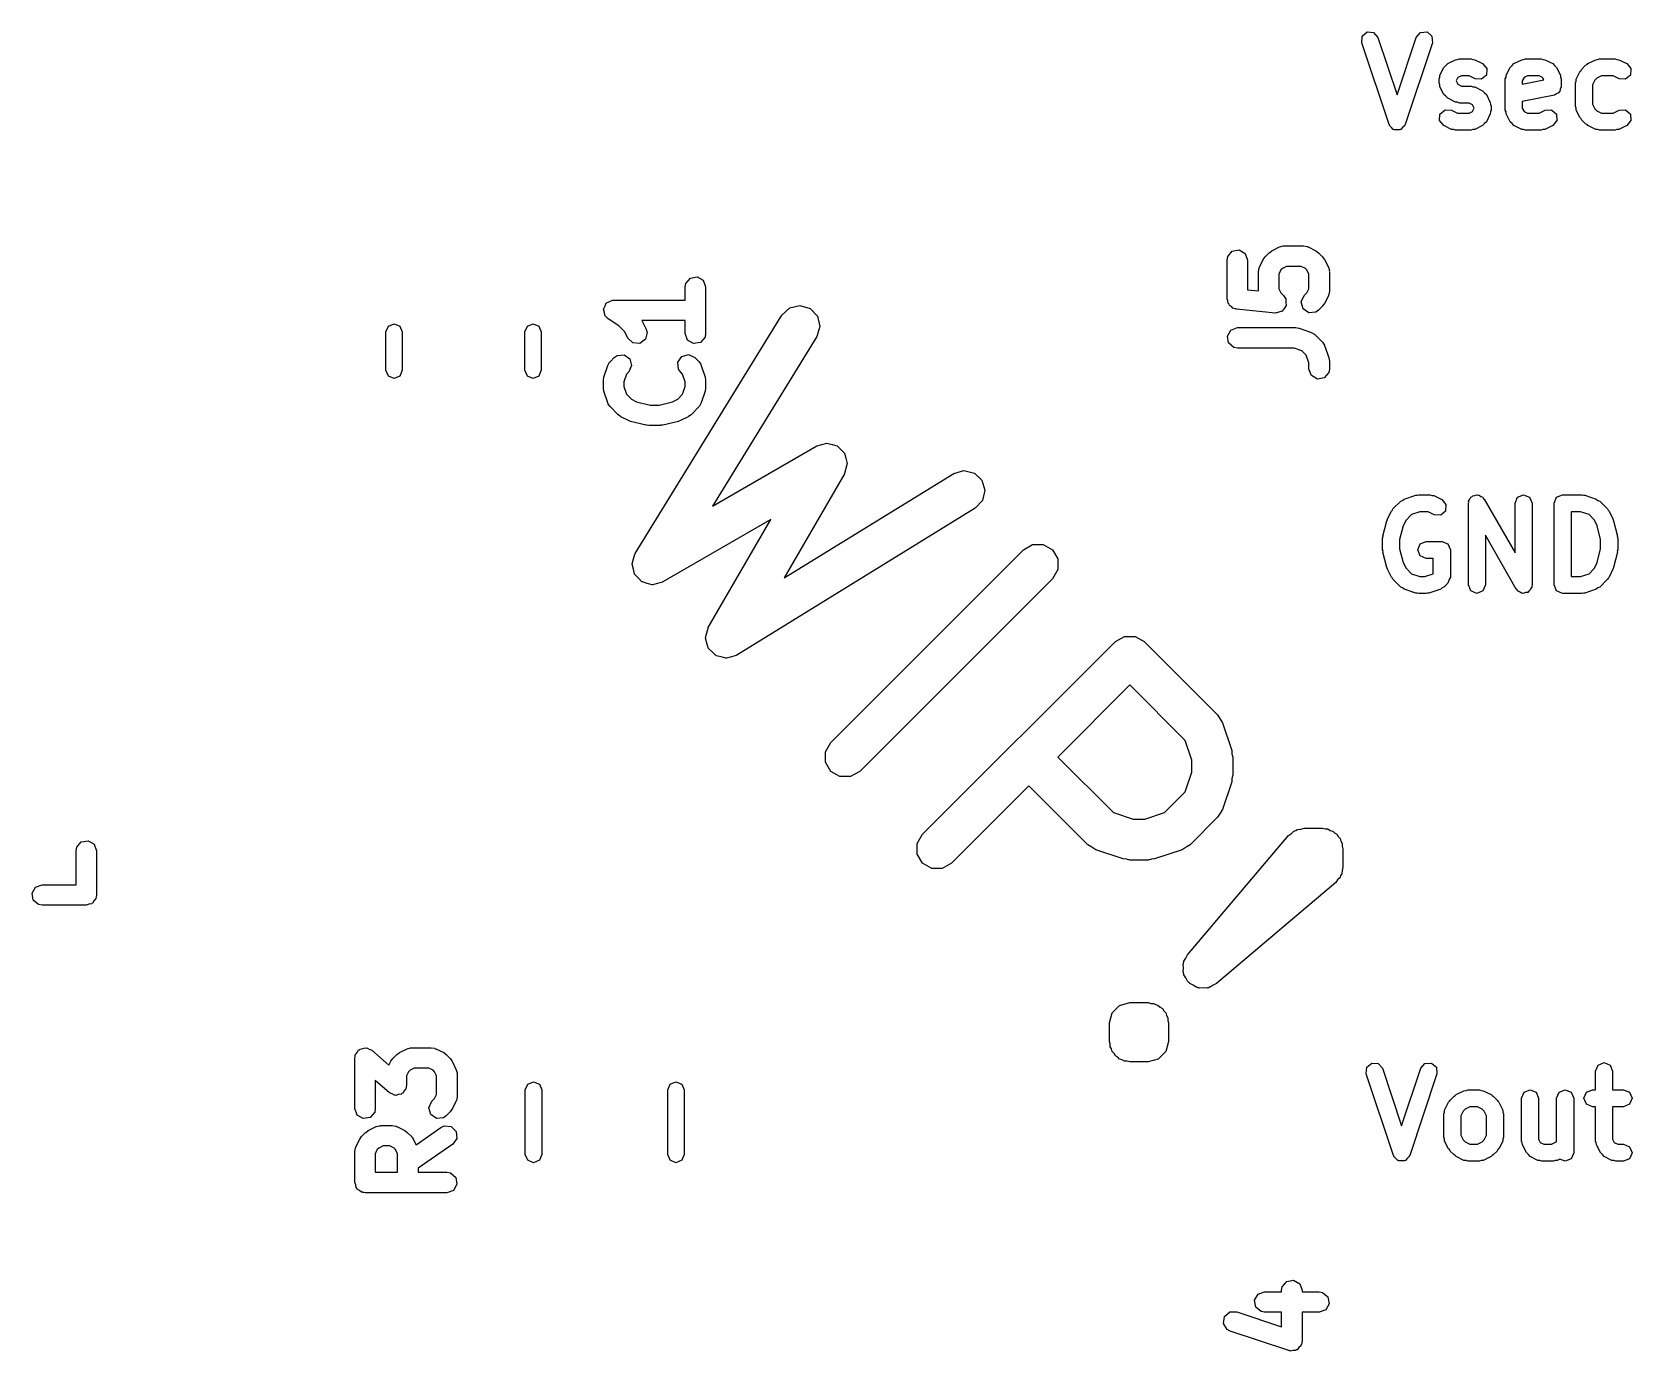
# Model space of a CAD drawing. Extents: x 83.3 to 116.6, y -116.7 to -83.3.
# Drawn here: x 103.23 to 114.97, y -106.97 to -97.29 of the extents above; entities that cross this region are included whole.
import ezdxf

# ---------------------------------------------------------------- set-up
doc = ezdxf.new("R2010")
doc.units = 0
doc.layers.add('BLACK', color=7, linetype='CONTINUOUS')

msp = doc.modelspace()

# ---------------------------------------------------------------- linework, layer by layer
at = {"layer": 'BLACK', "linetype": 'CONTINUOUS'}
for p, q in [((112.984, -97.3687), (112.987, -97.321)), ((112.987, -97.321), (113.023, -97.2897)), ((113.023, -97.2897), (113.071, -97.2931)), ((113.071, -97.2931), (113.102, -97.3292)), ((113.102, -97.3292), (113.243, -97.7513)), ((113.243, -97.7513), (113.384, -97.3292)), ((113.384, -97.3292), (113.415, -97.2931)), ((113.415, -97.2931), (113.463, -97.2897)), ((113.463, -97.2897), (113.499, -97.321)), ((113.499, -97.321), (113.502, -97.3687)), ((113.184, -97.9687), (112.984, -97.3687)), ((113.502, -97.3687), (113.302, -97.9687)), ((113.558, -97.6067), (113.587, -97.5496)), ((113.587, -97.5496), (113.602, -97.5366)), ((113.602, -97.5366), (113.615, -97.5216)), ((113.615, -97.5216), (113.672, -97.4931)), ((113.672, -97.4931), (113.687, -97.492)), ((113.687, -97.492), (113.7, -97.4865)), ((113.7, -97.4865), (113.786, -97.4865)), ((113.786, -97.4865), (113.799, -97.492)), ((113.799, -97.492), (113.814, -97.4931)), ((113.814, -97.4931), (113.871, -97.5216)), ((113.871, -97.5216), (113.902, -97.5578)), ((113.902, -97.5578), (113.899, -97.6055)), ((114.044, -97.6067), (114.073, -97.5496)), ((114.073, -97.5496), (114.088, -97.5366)), ((114.088, -97.5366), (114.101, -97.5216)), ((114.101, -97.5216), (114.158, -97.4931)), ((114.158, -97.4931), (114.172, -97.492)), ((114.172, -97.492), (114.186, -97.4865)), ((114.186, -97.4865), (114.3, -97.4865)), ((114.3, -97.4865), (114.313, -97.492)), ((114.313, -97.492), (114.328, -97.4931)), ((114.328, -97.4931), (114.385, -97.5216)), ((114.385, -97.5216), (114.398, -97.5366)), ((114.398, -97.5366), (114.413, -97.5496)), ((114.413, -97.5496), (114.442, -97.6067)), ((114.595, -97.5714), (114.599, -97.5619)), ((114.599, -97.5619), (114.627, -97.5334)), ((114.627, -97.5334), (114.637, -97.5294)), ((114.637, -97.5294), (114.643, -97.5216)), ((114.643, -97.5216), (114.701, -97.4931)), ((114.701, -97.4931), (114.715, -97.492)), ((114.715, -97.492), (114.729, -97.4865)), ((114.729, -97.4865), (114.843, -97.4865)), ((114.843, -97.4865), (114.856, -97.492)), ((114.856, -97.492), (114.871, -97.4931)), ((114.871, -97.4931), (114.928, -97.5216)), ((114.928, -97.5216), (114.959, -97.5578)), ((114.959, -97.5578), (114.956, -97.6055)), ((113.552, -97.6347), (113.557, -97.6213)), ((113.552, -97.6633), (113.552, -97.6347)), ((113.557, -97.6767), (113.552, -97.6633)), ((113.557, -97.6213), (113.558, -97.6067)), ((113.558, -97.6912), (113.557, -97.6767)), ((113.689, -97.6241), (113.677, -97.649)), ((113.677, -97.649), (113.689, -97.6738)), ((113.715, -97.6115), (113.689, -97.6241)), ((113.689, -97.6738), (113.715, -97.6865)), ((113.771, -97.6115), (113.715, -97.6115)), ((113.815, -97.6335), (113.771, -97.6115)), ((113.863, -97.6368), (113.815, -97.6335)), ((113.899, -97.6055), (113.863, -97.6368)), ((114.037, -97.6347), (114.043, -97.6213)), ((114.037, -97.8633), (114.037, -97.6347)), ((114.043, -97.6213), (114.044, -97.6067)), ((114.175, -97.6241), (114.162, -97.6494)), ((114.162, -97.6727), (114.319, -97.6414)), ((114.162, -97.6494), (114.162, -97.6727)), ((114.2, -97.6115), (114.175, -97.6241)), ((114.285, -97.6115), (114.2, -97.6115)), ((114.311, -97.6241), (114.285, -97.6115)), ((114.319, -97.6414), (114.311, -97.6241)), ((114.442, -97.6067), (114.443, -97.6213)), ((114.443, -97.6213), (114.448, -97.6347)), ((114.448, -97.6347), (114.448, -97.6918)), ((114.552, -97.6633), (114.557, -97.6498)), ((114.552, -97.8347), (114.552, -97.6633)), ((114.557, -97.6498), (114.558, -97.6353)), ((114.558, -97.6353), (114.587, -97.5782)), ((114.587, -97.5782), (114.595, -97.5714)), ((114.694, -97.6431), (114.677, -97.678)), ((114.677, -97.678), (114.677, -97.8199)), ((114.708, -97.6289), (114.694, -97.6431)), ((114.743, -97.6115), (114.708, -97.6289)), ((114.828, -97.6115), (114.743, -97.6115)), ((114.872, -97.6335), (114.828, -97.6115)), ((114.92, -97.6368), (114.872, -97.6335)), ((114.956, -97.6055), (114.92, -97.6368)), ((113.587, -97.7484), (113.558, -97.6912)), ((113.602, -97.7613), (113.587, -97.7484)), ((113.615, -97.7763), (113.602, -97.7613)), ((113.672, -97.8049), (113.615, -97.7763)), ((113.715, -97.6865), (113.786, -97.6865)), ((113.786, -97.6865), (113.799, -97.692)), ((113.799, -97.692), (113.814, -97.6931)), ((113.814, -97.6931), (113.871, -97.7216)), ((113.871, -97.7216), (113.884, -97.7366)), ((113.884, -97.7366), (113.899, -97.7496)), ((113.899, -97.7496), (113.927, -97.8067)), ((114.398, -97.7531), (114.162, -97.8002)), ((114.162, -97.8002), (114.162, -97.8485)), ((114.413, -97.743), (114.398, -97.7531)), ((114.43, -97.736), (114.413, -97.743)), ((114.432, -97.7301), (114.43, -97.736)), ((114.438, -97.7265), (114.432, -97.7301)), ((114.441, -97.7087), (114.438, -97.7265)), ((114.448, -97.6918), (114.441, -97.7087)), ((113.555, -97.9402), (113.558, -97.8925)), ((113.558, -97.8925), (113.595, -97.8611)), ((113.595, -97.8611), (113.642, -97.8645)), ((113.642, -97.8645), (113.686, -97.8865)), ((113.687, -97.8059), (113.672, -97.8049)), ((113.686, -97.8865), (113.771, -97.8865)), ((113.7, -97.8115), (113.687, -97.8059)), ((113.771, -97.8115), (113.7, -97.8115)), ((113.796, -97.8241), (113.771, -97.8115)), ((113.771, -97.8865), (113.796, -97.8738)), ((113.809, -97.849), (113.796, -97.8241)), ((113.796, -97.8738), (113.809, -97.849)), ((113.927, -97.8912), (113.899, -97.9484)), ((113.927, -97.8067), (113.928, -97.8213)), ((113.928, -97.8767), (113.927, -97.8912)), ((113.928, -97.8213), (113.934, -97.8347)), ((113.934, -97.8633), (113.928, -97.8767)), ((113.934, -97.8347), (113.934, -97.8633)), ((114.043, -97.8767), (114.037, -97.8633)), ((114.044, -97.8912), (114.043, -97.8767)), ((114.073, -97.9484), (114.044, -97.8912)), ((114.162, -97.8485), (114.175, -97.8738)), ((114.175, -97.8738), (114.2, -97.8865)), ((114.2, -97.8865), (114.285, -97.8865)), ((114.285, -97.8865), (114.329, -97.8645)), ((114.329, -97.8645), (114.377, -97.8611)), ((114.377, -97.8611), (114.413, -97.8925)), ((114.413, -97.8925), (114.416, -97.9402)), ((114.557, -97.8481), (114.552, -97.8347)), ((114.558, -97.8626), (114.557, -97.8481)), ((114.587, -97.9198), (114.558, -97.8626)), ((114.595, -97.9265), (114.587, -97.9198)), ((114.677, -97.8199), (114.694, -97.8548)), ((114.694, -97.8548), (114.708, -97.869)), ((114.708, -97.869), (114.743, -97.8865)), ((114.743, -97.8865), (114.828, -97.8865)), ((114.828, -97.8865), (114.872, -97.8645)), ((114.872, -97.8645), (114.92, -97.8611)), ((114.92, -97.8611), (114.956, -97.8925)), ((114.956, -97.8925), (114.959, -97.9402)), ((113.187, -97.9723), (113.184, -97.9687)), ((113.187, -97.9769), (113.187, -97.9723)), ((113.202, -97.9899), (113.187, -97.9769)), ((113.215, -98.0049), (113.202, -97.9899)), ((113.22, -98.0052), (113.215, -98.0049)), ((113.223, -98.0083), (113.22, -98.0052)), ((113.243, -98.0069), (113.223, -98.0083)), ((113.263, -98.0083), (113.243, -98.0069)), ((113.266, -98.0052), (113.263, -98.0083)), ((113.271, -98.0049), (113.266, -98.0052)), ((113.284, -97.9899), (113.271, -98.0049)), ((113.299, -97.9769), (113.284, -97.9899)), ((113.302, -97.9687), (113.299, -97.9723)), ((113.299, -97.9723), (113.299, -97.9769)), ((113.586, -97.9763), (113.555, -97.9402)), ((113.643, -98.0049), (113.586, -97.9763)), ((113.658, -98.0059), (113.643, -98.0049)), ((113.671, -98.0115), (113.658, -98.0059)), ((113.786, -98.0115), (113.671, -98.0115)), ((113.799, -98.0059), (113.786, -98.0115)), ((113.814, -98.0049), (113.799, -98.0059)), ((113.871, -97.9763), (113.814, -98.0049)), ((113.884, -97.9613), (113.871, -97.9763)), ((113.899, -97.9484), (113.884, -97.9613)), ((114.088, -97.9613), (114.073, -97.9484)), ((114.101, -97.9763), (114.088, -97.9613)), ((114.158, -98.0049), (114.101, -97.9763)), ((114.172, -98.0059), (114.158, -98.0049)), ((114.186, -98.0115), (114.172, -98.0059)), ((114.3, -98.0115), (114.186, -98.0115)), ((114.313, -98.0059), (114.3, -98.0115)), ((114.328, -98.0049), (114.313, -98.0059)), ((114.385, -97.9763), (114.328, -98.0049)), ((114.416, -97.9402), (114.385, -97.9763)), ((114.599, -97.936), (114.595, -97.9265)), ((114.627, -97.9646), (114.599, -97.936)), ((114.637, -97.9685), (114.627, -97.9646)), ((114.643, -97.9763), (114.637, -97.9685)), ((114.701, -98.0049), (114.643, -97.9763)), ((114.715, -98.0059), (114.701, -98.0049)), ((114.729, -98.0115), (114.715, -98.0059)), ((114.843, -98.0115), (114.729, -98.0115)), ((114.856, -98.0059), (114.843, -98.0115)), ((114.871, -98.0049), (114.856, -98.0059)), ((114.928, -97.9763), (114.871, -98.0049)), ((114.959, -97.9402), (114.928, -97.9763)), ((111.996, -98.9636), (112.001, -98.9379)), ((111.996, -99.2493), (111.996, -98.9636)), ((112.001, -98.9379), (112.034, -98.8986)), ((112.034, -98.8986), (112.084, -98.8897)), ((112.084, -98.8897), (112.129, -98.9154)), ((112.129, -98.9154), (112.146, -98.9636)), ((112.146, -98.9636), (112.146, -99.1814)), ((112.233, -99.0157), (112.261, -98.9586)), ((112.261, -98.9586), (112.275, -98.9406)), ((112.275, -98.9406), (112.276, -98.9391)), ((112.276, -98.9391), (112.304, -98.9105)), ((112.304, -98.9105), (112.322, -98.8977)), ((112.322, -98.8977), (112.324, -98.8965)), ((112.324, -98.8965), (112.381, -98.8679)), ((112.381, -98.8679), (112.406, -98.8605)), ((112.406, -98.8605), (112.41, -98.8615)), ((112.41, -98.8615), (112.414, -98.86)), ((112.414, -98.86), (112.557, -98.86)), ((112.557, -98.86), (112.583, -98.8645)), ((112.583, -98.8645), (112.586, -98.8674)), ((112.586, -98.8674), (112.591, -98.8679)), ((112.591, -98.8679), (112.648, -98.8965)), ((112.648, -98.8965), (112.666, -98.9098)), ((112.666, -98.9098), (112.667, -98.9105)), ((112.667, -98.9105), (112.696, -98.9391)), ((112.696, -98.9391), (112.709, -98.9575)), ((112.709, -98.9575), (112.71, -98.9586)), ((112.71, -98.9586), (112.739, -99.0157)), ((108.057, -99.0958), (108.107, -99.0869)), ((108.107, -99.0869), (108.152, -99.1125)), ((112.225, -99.0493), (112.23, -99.0236)), ((112.225, -99.1893), (112.225, -99.0493)), ((112.23, -99.0236), (112.232, -99.0202)), ((112.232, -99.0202), (112.233, -99.0157)), ((112.39, -99.0366), (112.375, -99.067)), ((112.375, -99.067), (112.375, -99.1744)), ((112.402, -99.0252), (112.39, -99.0366)), ((112.432, -99.01), (112.402, -99.0252)), ((112.539, -99.01), (112.432, -99.01)), ((112.57, -99.0252), (112.539, -99.01)), ((112.581, -99.0366), (112.57, -99.0252)), ((112.596, -99.067), (112.581, -99.0366)), ((112.596, -99.1744), (112.596, -99.067)), ((112.739, -99.0157), (112.746, -99.0407)), ((112.746, -99.0407), (112.745, -99.0451)), ((112.745, -99.0451), (112.746, -99.0493)), ((112.746, -99.0493), (112.746, -99.1921)), ((108.019, -99.1608), (108.024, -99.1351)), ((108.019, -99.2572), (108.019, -99.1608)), ((108.024, -99.1351), (108.057, -99.0958)), ((108.152, -99.1125), (108.169, -99.1608)), ((108.169, -99.1608), (108.169, -99.5036)), ((112.146, -99.1814), (112.225, -99.1893)), ((112.375, -99.1744), (112.39, -99.2049)), ((112.39, -99.2049), (112.41, -99.2248)), ((112.561, -99.2248), (112.581, -99.2049)), ((112.581, -99.2049), (112.596, -99.1744)), ((112.746, -99.1921), (112.742, -99.2178)), ((107.42, -99.3274), (107.421, -99.3234)), ((107.426, -99.3482), (107.42, -99.3274)), ((107.421, -99.3192), (107.431, -99.3003)), ((107.421, -99.3234), (107.421, -99.3192)), ((107.431, -99.3003), (107.44, -99.2804)), ((107.44, -99.2804), (107.444, -99.2785)), ((107.444, -99.2785), (107.446, -99.2747)), ((107.446, -99.2747), (107.467, -99.2673)), ((107.467, -99.2673), (107.486, -99.2576)), ((107.486, -99.2576), (107.49, -99.2587)), ((107.49, -99.2587), (107.494, -99.2572)), ((107.494, -99.2572), (108.019, -99.2572)), ((108.729, -99.3678), (108.786, -99.3144)), ((108.786, -99.3144), (108.861, -99.2964)), ((108.861, -99.2964), (108.936, -99.3186)), ((108.936, -99.3186), (108.989, -99.3751)), ((112.002, -99.2643), (111.996, -99.2493)), ((112.003, -99.2801), (112.002, -99.2643)), ((112.01, -99.2876), (112.003, -99.2801)), ((112.014, -99.2975), (112.01, -99.2876)), ((112.028, -99.3055), (112.014, -99.2975)), ((112.039, -99.3169), (112.028, -99.3055)), ((112.056, -99.3216), (112.039, -99.3169)), ((112.058, -99.3231), (112.056, -99.3216)), ((112.06, -99.3228), (112.058, -99.3231)), ((112.064, -99.3239), (112.06, -99.3228)), ((112.35, -99.3525), (112.064, -99.3239)), ((112.415, -99.3186), (112.4, -99.3393)), ((112.41, -99.2248), (112.425, -99.2462)), ((112.429, -99.2982), (112.415, -99.3186)), ((112.425, -99.2462), (112.425, -99.2467)), ((112.425, -99.2467), (112.426, -99.247)), ((112.426, -99.247), (112.427, -99.2721)), ((112.427, -99.2721), (112.43, -99.2973)), ((112.43, -99.2973), (112.429, -99.2977)), ((112.429, -99.2977), (112.429, -99.2982)), ((112.54, -99.2713), (112.561, -99.2248)), ((112.553, -99.3209), (112.54, -99.2713)), ((112.595, -99.3503), (112.553, -99.3209)), ((112.696, -99.3023), (112.667, -99.3309)), ((112.697, -99.3008), (112.696, -99.3023)), ((112.71, -99.2828), (112.697, -99.3008)), ((112.739, -99.2257), (112.71, -99.2828)), ((112.742, -99.2178), (112.739, -99.2212)), ((112.739, -99.2212), (112.739, -99.2257)), ((105.841, -99.4492), (105.883, -99.4316)), ((105.883, -99.4316), (105.925, -99.4492)), ((106.861, -99.4492), (106.903, -99.4316)), ((106.903, -99.4316), (106.945, -99.4492)), ((107.43, -99.3697), (107.426, -99.3482)), ((107.433, -99.3725), (107.43, -99.3697)), ((107.434, -99.3766), (107.433, -99.3725)), ((107.453, -99.3946), (107.434, -99.3766)), ((107.532, -99.4476), (107.453, -99.3946)), ((107.652, -101.119), (108.729, -99.3678)), ((108.019, -99.4072), (107.7, -99.4072)), ((107.7, -99.4072), (107.703, -99.4118)), ((107.703, -99.4118), (107.704, -99.4129)), ((107.704, -99.4129), (107.733, -99.4701)), ((108.019, -99.5036), (108.019, -99.4072)), ((108.989, -99.3751), (109.007, -99.4506)), ((112.351, -99.3526), (112.35, -99.3524)), ((112.35, -99.3524), (112.35, -99.3525)), ((112.375, -99.346), (112.351, -99.3526)), ((112.399, -99.3398), (112.375, -99.346)), ((112.4, -99.3394), (112.399, -99.3398)), ((112.4, -99.3393), (112.4, -99.3394)), ((112.646, -99.3458), (112.595, -99.3503)), ((112.667, -99.3309), (112.646, -99.3458)), ((105.823, -99.4916), (105.841, -99.4492)), ((105.823, -99.7728), (105.823, -99.4916)), ((105.925, -99.4492), (105.943, -99.4916)), ((105.943, -99.4916), (105.943, -99.7728)), ((106.843, -99.4916), (106.861, -99.4492)), ((106.843, -99.7728), (106.843, -99.4916)), ((106.945, -99.4492), (106.963, -99.4916)), ((106.963, -99.4916), (106.963, -99.7728)), ((107.576, -99.4909), (107.532, -99.4476)), ((107.599, -99.5371), (107.576, -99.4909)), ((107.636, -99.5724), (107.599, -99.5371)), ((107.728, -99.5449), (107.687, -99.5755)), ((107.74, -99.495), (107.728, -99.5449)), ((107.733, -99.4701), (107.74, -99.495)), ((108.037, -99.5518), (108.019, -99.5036)), ((108.081, -99.5775), (108.037, -99.5518)), ((108.165, -99.5293), (108.132, -99.5686)), ((108.169, -99.5036), (108.165, -99.5293)), ((108.985, -99.525), (108.219, -100.77)), ((109.007, -99.4506), (108.985, -99.525)), ((111.998, -99.522), (112.023, -99.4775)), ((112.006, -99.5725), (111.998, -99.522)), ((112.023, -99.4775), (112.071, -99.46)), ((112.071, -99.46), (112.5, -99.46)), ((112.5, -99.46), (112.522, -99.4639)), ((112.522, -99.4639), (112.524, -99.4638)), ((112.524, -99.4638), (112.609, -99.4924)), ((112.609, -99.4924), (112.632, -99.5048)), ((112.632, -99.5048), (112.635, -99.5086)), ((112.635, -99.5086), (112.639, -99.5105)), ((112.639, -99.5105), (112.696, -99.5677)), ((107.47, -99.7077), (107.499, -99.6791)), ((107.499, -99.6791), (107.52, -99.6642)), ((107.52, -99.6642), (107.571, -99.6597)), ((107.571, -99.6597), (107.613, -99.6892)), ((107.687, -99.5755), (107.636, -99.5724)), ((107.965, -99.7128), (107.994, -99.6707)), ((107.994, -99.6707), (108.044, -99.6575)), ((108.044, -99.6575), (108.09, -99.6791)), ((108.132, -99.5686), (108.081, -99.5775)), ((108.09, -99.6791), (108.119, -99.7077)), ((112.046, -99.6055), (112.006, -99.5725)), ((112.071, -99.61), (112.046, -99.6055)), ((112.488, -99.61), (112.071, -99.61)), ((112.545, -99.6291), (112.488, -99.61)), ((112.577, -99.6612), (112.545, -99.6291)), ((112.596, -99.7186), (112.577, -99.6612)), ((112.696, -99.5677), (112.711, -99.589)), ((112.711, -99.589), (112.711, -99.5935)), ((112.711, -99.5935), (112.714, -99.597)), ((112.714, -99.597), (112.743, -99.6827)), ((105.841, -99.8152), (105.823, -99.7728)), ((105.943, -99.7728), (105.925, -99.8152)), ((106.861, -99.8152), (106.843, -99.7728)), ((106.963, -99.7728), (106.945, -99.8152)), ((107.423, -99.8227), (107.452, -99.737)), ((107.452, -99.737), (107.464, -99.7141)), ((107.464, -99.7141), (107.468, -99.7118)), ((107.468, -99.7118), (107.47, -99.7077)), ((107.605, -99.7852), (107.589, -99.8013)), ((107.626, -99.7387), (107.605, -99.7852)), ((107.613, -99.6892), (107.626, -99.7387)), ((107.969, -99.7639), (107.965, -99.7128)), ((107.984, -99.7852), (107.969, -99.7639)), ((108, -99.8013), (107.984, -99.7852)), ((108.119, -99.7077), (108.134, -99.7291)), ((108.134, -99.7291), (108.134, -99.7335)), ((108.134, -99.7335), (108.137, -99.737)), ((108.137, -99.737), (108.166, -99.8227)), ((112.596, -99.7636), (112.596, -99.7186)), ((112.614, -99.8118), (112.596, -99.7636)), ((112.742, -99.7892), (112.709, -99.8285)), ((112.746, -99.7636), (112.742, -99.7892)), ((112.743, -99.6827), (112.746, -99.7049)), ((112.746, -99.7049), (112.746, -99.7064)), ((112.746, -99.7064), (112.746, -99.7636)), ((105.883, -99.8328), (105.841, -99.8152)), ((105.925, -99.8152), (105.883, -99.8328)), ((106.903, -99.8328), (106.861, -99.8152)), ((106.945, -99.8152), (106.903, -99.8328)), ((107.419, -99.8465), (107.423, -99.8244)), ((107.419, -99.9036), (107.419, -99.8465)), ((107.42, -99.9051), (107.419, -99.9036)), ((107.423, -99.9273), (107.42, -99.9051)), ((107.423, -99.8244), (107.423, -99.8227)), ((107.589, -99.8013), (107.569, -99.8586)), ((107.569, -99.8586), (107.569, -99.8914)), ((107.569, -99.8914), (107.589, -99.9488)), ((108.019, -99.8586), (108, -99.8013)), ((108, -99.9488), (108.019, -99.8914)), ((108.019, -99.8914), (108.019, -99.8586)), ((108.166, -99.8227), (108.169, -99.8449)), ((108.169, -99.9036), (108.166, -99.9257)), ((108.169, -99.8449), (108.169, -99.8465)), ((108.169, -99.8465), (108.169, -99.9036)), ((112.658, -99.8374), (112.614, -99.8118)), ((112.709, -99.8285), (112.658, -99.8374)), ((107.452, -100.013), (107.423, -99.9273)), ((107.455, -100.017), (107.452, -100.013)), ((107.455, -100.021), (107.455, -100.017)), ((107.47, -100.042), (107.455, -100.021)), ((107.589, -99.9488), (107.625, -99.9848)), ((107.625, -99.9848), (107.663, -100.004)), ((107.663, -100.004), (107.761, -100.029)), ((107.761, -100.029), (107.828, -100.029)), ((107.828, -100.029), (107.925, -100.004)), ((107.925, -100.004), (107.964, -99.9848)), ((107.964, -99.9848), (108, -99.9488)), ((108.137, -100.013), (108.125, -100.036)), ((108.166, -99.9273), (108.137, -100.013)), ((108.166, -99.9257), (108.166, -99.9273)), ((107.527, -100.099), (107.47, -100.042)), ((107.529, -100.1), (107.527, -100.099)), ((107.547, -100.114), (107.529, -100.1)), ((107.604, -100.142), (107.547, -100.114)), ((107.607, -100.143), (107.604, -100.142)), ((107.619, -100.148), (107.607, -100.143)), ((107.733, -100.176), (107.619, -100.148)), ((107.97, -100.148), (107.856, -100.176)), ((107.973, -100.146), (107.97, -100.148)), ((107.985, -100.142), (107.973, -100.146)), ((108.042, -100.114), (107.985, -100.142)), ((108.043, -100.112), (108.042, -100.114)), ((108.062, -100.099), (108.043, -100.112)), ((108.119, -100.042), (108.062, -100.099)), ((108.121, -100.038), (108.119, -100.042)), ((108.125, -100.036), (108.121, -100.038)), ((107.737, -100.176), (107.733, -100.176)), ((107.752, -100.179), (107.737, -100.176)), ((107.837, -100.179), (107.752, -100.179)), ((107.841, -100.177), (107.837, -100.179)), ((107.856, -100.176), (107.841, -100.177)), ((108.219, -100.77), (108.984, -100.327)), ((108.984, -100.327), (109.022, -100.317)), ((108.984, -100.327), (108.984, -100.327)), ((108.984, -100.327), (108.984, -100.327)), ((109.022, -100.317), (109.059, -100.307)), ((109.059, -100.307), (109.059, -100.307)), ((109.059, -100.307), (109.059, -100.307)), ((109.059, -100.307), (109.097, -100.317)), ((109.097, -100.317), (109.134, -100.327)), ((109.134, -100.327), (109.134, -100.327)), ((109.134, -100.327), (109.134, -100.327)), ((109.134, -100.327), (109.162, -100.354)), ((109.162, -100.354), (109.189, -100.381)), ((109.189, -100.381), (109.189, -100.382)), ((109.189, -100.382), (109.189, -100.382)), ((109.189, -100.382), (109.199, -100.419)), ((109.199, -100.494), (109.189, -100.531)), ((109.199, -100.419), (109.209, -100.456)), ((109.209, -100.457), (109.199, -100.494)), ((109.209, -100.456), (109.209, -100.457)), ((109.209, -100.457), (109.209, -100.457)), ((108.746, -101.297), (109.991, -100.531)), ((109.189, -100.532), (108.746, -101.297)), ((109.189, -100.531), (109.189, -100.532)), ((109.189, -100.532), (109.189, -100.532)), ((109.991, -100.531), (110.065, -100.509)), ((110.065, -100.509), (110.141, -100.527)), ((110.141, -100.527), (110.197, -100.58)), ((110.197, -100.58), (110.219, -100.654)), ((110.201, -100.73), (110.148, -100.786)), ((110.219, -100.654), (110.201, -100.73)), ((113.213, -100.79), (113.27, -100.733)), ((113.27, -100.733), (113.284, -100.728)), ((113.284, -100.728), (113.295, -100.718)), ((113.295, -100.718), (113.38, -100.69)), ((113.38, -100.69), (113.39, -100.69)), ((113.39, -100.69), (113.4, -100.686)), ((113.4, -100.686), (113.486, -100.686)), ((113.486, -100.686), (113.499, -100.692)), ((113.499, -100.692), (113.514, -100.693)), ((113.514, -100.693), (113.571, -100.722)), ((113.571, -100.722), (113.602, -100.758)), ((113.768, -100.733), (113.778, -100.72)), ((113.769, -100.741), (113.768, -100.733)), ((113.778, -100.72), (113.784, -100.705)), ((113.784, -100.705), (113.792, -100.701)), ((113.792, -100.701), (113.798, -100.695)), ((113.798, -100.695), (113.814, -100.693)), ((113.814, -100.693), (113.829, -100.686)), ((113.829, -100.686), (113.837, -100.69)), ((113.837, -100.69), (113.845, -100.689)), ((113.845, -100.689), (113.858, -100.699)), ((113.858, -100.699), (113.873, -100.705)), ((113.873, -100.705), (113.876, -100.713)), ((113.876, -100.713), (113.883, -100.718)), ((113.883, -100.718), (114.109, -101.114)), ((114.109, -100.749), (114.127, -100.705)), ((114.127, -100.705), (114.171, -100.686)), ((114.171, -100.686), (114.216, -100.705)), ((114.216, -100.705), (114.234, -100.749)), ((114.395, -100.749), (114.413, -100.705)), ((114.413, -100.705), (114.457, -100.686)), ((114.457, -100.686), (114.6, -100.686)), ((114.6, -100.686), (114.61, -100.69)), ((114.61, -100.69), (114.62, -100.69)), ((114.62, -100.69), (114.705, -100.718)), ((114.705, -100.718), (114.716, -100.728)), ((114.716, -100.728), (114.73, -100.733)), ((114.73, -100.733), (114.787, -100.79)), ((110.148, -100.786), (108.397, -101.864)), ((113.173, -100.864), (113.201, -100.807)), ((113.201, -100.807), (113.209, -100.8)), ((113.209, -100.8), (113.213, -100.79)), ((113.348, -100.832), (113.309, -100.872)), ((113.41, -100.811), (113.348, -100.832)), ((113.471, -100.811), (113.41, -100.811)), ((113.515, -100.833), (113.471, -100.811)), ((113.563, -100.837), (113.515, -100.833)), ((113.599, -100.806), (113.563, -100.837)), ((113.602, -100.758), (113.599, -100.806)), ((113.766, -100.749), (113.769, -100.741)), ((113.766, -101.349), (113.766, -100.749)), ((114.109, -101.114), (114.109, -100.749)), ((114.234, -100.749), (114.234, -101.349)), ((114.395, -101.349), (114.395, -100.749)), ((114.52, -100.811), (114.52, -101.286)), ((114.59, -100.811), (114.52, -100.811)), ((114.652, -100.832), (114.59, -100.811)), ((114.691, -100.872), (114.652, -100.832)), ((114.787, -100.79), (114.791, -100.8)), ((114.791, -100.8), (114.799, -100.807)), ((114.799, -100.807), (114.827, -100.864)), ((108.648, -100.868), (107.855, -101.327)), ((108.189, -101.661), (108.648, -100.868)), ((113.139, -100.991), (113.168, -100.877)), ((113.168, -100.877), (113.172, -100.871)), ((113.172, -100.871), (113.173, -100.864)), ((113.288, -100.914), (113.262, -101.014)), ((113.309, -100.872), (113.288, -100.914)), ((114.712, -100.914), (114.691, -100.872)), ((114.737, -101.014), (114.712, -100.914)), ((114.827, -100.864), (114.828, -100.871)), ((114.828, -100.871), (114.832, -100.877)), ((114.832, -100.877), (114.861, -100.991)), ((110.502, -101.091), (110.569, -101.052)), ((110.569, -101.052), (110.647, -101.052)), ((110.647, -101.052), (110.714, -101.091)), ((113.137, -101.006), (113.141, -100.999)), ((113.137, -101.092), (113.137, -101.006)), ((113.141, -100.999), (113.139, -100.991)), ((113.262, -101.014), (113.262, -101.084)), ((113.262, -101.084), (113.288, -101.184)), ((113.395, -101.092), (113.413, -101.048)), ((113.413, -101.048), (113.457, -101.029)), ((113.457, -101.029), (113.571, -101.029)), ((113.571, -101.029), (113.616, -101.048)), ((113.616, -101.048), (113.634, -101.092)), ((114.117, -101.38), (113.891, -100.984)), ((113.891, -100.984), (113.891, -101.349)), ((114.712, -101.184), (114.737, -101.084)), ((114.737, -101.084), (114.737, -101.014)), ((114.861, -100.991), (114.859, -100.999)), ((114.859, -100.999), (114.862, -101.006)), ((114.862, -101.006), (114.862, -101.092)), ((107.63, -101.193), (107.64, -101.158)), ((107.63, -101.195), (107.63, -101.193)), ((107.63, -101.197), (107.63, -101.195)), ((107.639, -101.233), (107.63, -101.197)), ((107.64, -101.158), (107.65, -101.122)), ((107.65, -101.122), (107.651, -101.121)), ((107.651, -101.121), (107.652, -101.119)), ((109.088, -102.505), (110.502, -101.091)), ((110.714, -101.091), (110.753, -101.158)), ((110.753, -101.158), (110.753, -101.236)), ((113.141, -101.099), (113.137, -101.092)), ((113.139, -101.107), (113.141, -101.099)), ((113.168, -101.221), (113.139, -101.107)), ((113.288, -101.184), (113.309, -101.226)), ((113.413, -101.136), (113.395, -101.092)), ((113.457, -101.154), (113.413, -101.136)), ((113.509, -101.154), (113.457, -101.154)), ((113.509, -101.266), (113.509, -101.154)), ((113.634, -101.092), (113.634, -101.292)), ((114.691, -101.226), (114.712, -101.184)), ((114.861, -101.107), (114.832, -101.221)), ((114.862, -101.092), (114.859, -101.099)), ((114.859, -101.099), (114.861, -101.107)), ((107.648, -101.269), (107.639, -101.233)), ((107.649, -101.27), (107.648, -101.269)), ((107.65, -101.272), (107.649, -101.27)), ((107.676, -101.298), (107.65, -101.272)), ((107.701, -101.325), (107.676, -101.298)), ((110.714, -101.303), (109.3, -102.718)), ((110.753, -101.236), (110.714, -101.303)), ((113.172, -101.227), (113.168, -101.221)), ((113.173, -101.234), (113.172, -101.227)), ((113.201, -101.291), (113.173, -101.234)), ((113.209, -101.298), (113.201, -101.291)), ((113.213, -101.307), (113.209, -101.298)), ((113.27, -101.365), (113.213, -101.307)), ((113.309, -101.226), (113.348, -101.266)), ((113.348, -101.266), (113.41, -101.286)), ((113.41, -101.286), (113.447, -101.286)), ((113.447, -101.286), (113.509, -101.266)), ((113.629, -101.303), (113.616, -101.336)), ((113.634, -101.292), (113.629, -101.303)), ((114.52, -101.286), (114.59, -101.286)), ((114.59, -101.286), (114.652, -101.266)), ((114.652, -101.266), (114.691, -101.226)), ((114.787, -101.307), (114.73, -101.365)), ((114.791, -101.298), (114.787, -101.307)), ((114.799, -101.291), (114.791, -101.298)), ((114.827, -101.234), (114.799, -101.291)), ((114.828, -101.227), (114.827, -101.234)), ((114.832, -101.221), (114.828, -101.227)), ((107.703, -101.326), (107.701, -101.325)), ((107.705, -101.327), (107.703, -101.326)), ((107.74, -101.337), (107.705, -101.327)), ((107.776, -101.347), (107.74, -101.337)), ((107.778, -101.347), (107.776, -101.347)), ((107.78, -101.347), (107.778, -101.347)), ((107.815, -101.338), (107.78, -101.347)), ((107.851, -101.329), (107.815, -101.338)), ((107.853, -101.328), (107.851, -101.329)), ((107.855, -101.327), (107.853, -101.328)), ((113.284, -101.37), (113.27, -101.365)), ((113.295, -101.38), (113.284, -101.37)), ((113.38, -101.408), (113.295, -101.38)), ((113.39, -101.408), (113.38, -101.408)), ((113.4, -101.411), (113.39, -101.408)), ((113.457, -101.411), (113.4, -101.411)), ((113.467, -101.408), (113.457, -101.411)), ((113.477, -101.408), (113.467, -101.408)), ((113.563, -101.38), (113.477, -101.408)), ((113.574, -101.37), (113.563, -101.38)), ((113.587, -101.365), (113.574, -101.37)), ((113.616, -101.336), (113.587, -101.365)), ((113.784, -101.393), (113.766, -101.349)), ((113.829, -101.411), (113.784, -101.393)), ((113.873, -101.393), (113.829, -101.411)), ((113.891, -101.349), (113.873, -101.393)), ((114.124, -101.385), (114.117, -101.38)), ((114.127, -101.393), (114.124, -101.385)), ((114.142, -101.399), (114.127, -101.393)), ((114.155, -101.409), (114.142, -101.399)), ((114.163, -101.408), (114.155, -101.409)), ((114.171, -101.411), (114.163, -101.408)), ((114.186, -101.405), (114.171, -101.411)), ((114.202, -101.403), (114.186, -101.405)), ((114.208, -101.396), (114.202, -101.403)), ((114.216, -101.393), (114.208, -101.396)), ((114.222, -101.378), (114.216, -101.393)), ((114.232, -101.365), (114.222, -101.378)), ((114.234, -101.349), (114.231, -101.357)), ((114.231, -101.357), (114.232, -101.365)), ((114.413, -101.393), (114.395, -101.349)), ((114.457, -101.411), (114.413, -101.393)), ((114.6, -101.411), (114.457, -101.411)), ((114.61, -101.408), (114.6, -101.411)), ((114.62, -101.408), (114.61, -101.408)), ((114.705, -101.38), (114.62, -101.408)), ((114.716, -101.37), (114.705, -101.38)), ((114.73, -101.365), (114.716, -101.37)), ((108.178, -101.7), (108.187, -101.665)), ((108.187, -101.665), (108.188, -101.663)), ((108.188, -101.663), (108.189, -101.661)), ((108.168, -101.736), (108.178, -101.7)), ((108.169, -101.738), (108.168, -101.736)), ((108.169, -101.74), (108.169, -101.738)), ((108.179, -101.775), (108.169, -101.74)), ((108.188, -101.811), (108.179, -101.775)), ((109.761, -103.179), (111.176, -101.765)), ((111.176, -101.765), (111.243, -101.726)), ((111.243, -101.726), (111.32, -101.726)), ((111.32, -101.726), (111.388, -101.765)), ((111.388, -101.765), (111.926, -102.303)), ((108.19, -101.813), (108.188, -101.811)), ((108.191, -101.815), (108.19, -101.813)), ((108.217, -101.84), (108.191, -101.815)), ((108.243, -101.866), (108.217, -101.84)), ((108.246, -101.866), (108.243, -101.866)), ((108.247, -101.868), (108.246, -101.866)), ((108.283, -101.877), (108.247, -101.868)), ((108.318, -101.886), (108.283, -101.877)), ((108.32, -101.885), (108.318, -101.886)), ((108.323, -101.886), (108.32, -101.885)), ((108.358, -101.876), (108.323, -101.886)), ((108.393, -101.866), (108.358, -101.876)), ((108.395, -101.864), (108.393, -101.866)), ((108.397, -101.864), (108.395, -101.864)), ((111.282, -102.083), (110.753, -102.612)), ((111.689, -102.491), (111.282, -102.083)), ((111.926, -102.303), (111.944, -102.333)), ((111.944, -102.333), (111.963, -102.362)), ((111.963, -102.362), (112.03, -102.564)), ((111.738, -102.636), (111.689, -102.491)), ((109.049, -102.573), (109.088, -102.505)), ((109.049, -102.65), (109.049, -102.573)), ((110.753, -102.612), (111.161, -103.019)), ((112.03, -102.564), (112.031, -102.588)), ((112.031, -102.588), (112.038, -102.612)), ((112.038, -102.612), (112.038, -102.746)), ((109.088, -102.718), (109.049, -102.65)), ((109.155, -102.756), (109.088, -102.718)), ((109.3, -102.718), (109.233, -102.756)), ((111.689, -102.867), (111.738, -102.722)), ((111.738, -102.722), (111.738, -102.636)), ((109.233, -102.756), (109.155, -102.756)), ((110.541, -102.824), (109.973, -103.391)), ((110.974, -103.256), (110.541, -102.824)), ((112.03, -102.794), (111.963, -102.996)), ((112.031, -102.77), (112.03, -102.794)), ((112.038, -102.746), (112.031, -102.77)), ((111.537, -103.019), (111.689, -102.867)), ((111.161, -103.019), (111.306, -103.068)), ((111.306, -103.068), (111.392, -103.068)), ((111.392, -103.068), (111.537, -103.019)), ((111.926, -103.054), (111.724, -103.256)), ((111.944, -103.024), (111.926, -103.054)), ((111.963, -102.996), (111.944, -103.024)), ((109.722, -103.246), (109.761, -103.179)), ((111.706, -104.064), (112.447, -103.188)), ((112.447, -103.188), (112.468, -103.173)), ((112.468, -103.173), (112.486, -103.155)), ((112.486, -103.155), (112.499, -103.152)), ((112.499, -103.152), (112.51, -103.144)), ((112.51, -103.144), (112.536, -103.142)), ((112.536, -103.142), (112.561, -103.135)), ((112.561, -103.135), (112.696, -103.135)), ((112.696, -103.135), (112.715, -103.14)), ((112.715, -103.14), (112.735, -103.14)), ((112.735, -103.14), (112.752, -103.15)), ((112.752, -103.15), (112.771, -103.155)), ((112.771, -103.155), (112.785, -103.169)), ((112.785, -103.169), (112.802, -103.179)), ((112.802, -103.179), (112.812, -103.196)), ((112.812, -103.196), (112.826, -103.21)), ((103.55, -103.3), (103.555, -103.274)), ((103.55, -103.55), (103.55, -103.3)), ((103.555, -103.274), (103.587, -103.235)), ((103.587, -103.235), (103.638, -103.226)), ((103.638, -103.226), (103.682, -103.252)), ((103.682, -103.252), (103.7, -103.3)), ((103.7, -103.3), (103.7, -103.625)), ((109.722, -103.324), (109.722, -103.246)), ((111.003, -103.274), (110.974, -103.256)), ((111.032, -103.293), (111.003, -103.274)), ((111.234, -103.36), (111.032, -103.293)), ((111.666, -103.293), (111.464, -103.36)), ((111.695, -103.274), (111.666, -103.293)), ((111.724, -103.256), (111.695, -103.274)), ((112.826, -103.21), (112.831, -103.229)), ((112.831, -103.229), (112.841, -103.246)), ((112.841, -103.246), (112.841, -103.266)), ((112.841, -103.266), (112.846, -103.285)), ((112.846, -103.285), (112.846, -103.42)), ((109.761, -103.391), (109.722, -103.324)), ((109.829, -103.43), (109.761, -103.391)), ((109.906, -103.43), (109.829, -103.43)), ((109.973, -103.391), (109.906, -103.43)), ((111.258, -103.361), (111.234, -103.36)), ((111.282, -103.368), (111.258, -103.361)), ((111.416, -103.368), (111.282, -103.368)), ((111.44, -103.361), (111.416, -103.368)), ((111.464, -103.36), (111.44, -103.361)), ((112.846, -103.42), (112.839, -103.445)), ((103.252, -103.568), (103.3, -103.55)), ((103.3, -103.55), (103.55, -103.55)), ((112.793, -103.534), (111.917, -104.275)), ((112.807, -103.513), (112.793, -103.534)), ((112.826, -103.495), (112.807, -103.513)), ((112.829, -103.482), (112.826, -103.495)), ((112.837, -103.47), (112.829, -103.482)), ((112.839, -103.445), (112.837, -103.47)), ((103.226, -103.612), (103.252, -103.568)), ((103.235, -103.662), (103.226, -103.612)), ((103.274, -103.695), (103.235, -103.662)), ((103.683, -103.666), (103.673, -103.682)), ((103.695, -103.651), (103.683, -103.666)), ((103.697, -103.641), (103.695, -103.651)), ((103.699, -103.638), (103.697, -103.641)), ((103.7, -103.625), (103.698, -103.635)), ((103.698, -103.635), (103.699, -103.638)), ((103.3, -103.7), (103.274, -103.695)), ((103.625, -103.7), (103.3, -103.7)), ((103.643, -103.693), (103.625, -103.7)), ((103.662, -103.69), (103.643, -103.693)), ((103.667, -103.685), (103.662, -103.69)), ((103.673, -103.682), (103.667, -103.685)), ((111.673, -104.134), (111.675, -104.128)), ((111.675, -104.16), (111.673, -104.134)), ((111.675, -104.122), (111.679, -104.116)), ((111.675, -104.128), (111.675, -104.122)), ((111.679, -104.11), (111.694, -104.088)), ((111.679, -104.116), (111.679, -104.11)), ((111.694, -104.088), (111.706, -104.064)), ((111.673, -104.187), (111.675, -104.16)), ((111.675, -104.193), (111.673, -104.187)), ((111.675, -104.199), (111.675, -104.193)), ((111.679, -104.205), (111.675, -104.199)), ((111.679, -104.211), (111.679, -104.205)), ((111.694, -104.233), (111.679, -104.211)), ((111.706, -104.257), (111.694, -104.233)), ((111.711, -104.261), (111.706, -104.257)), ((111.714, -104.266), (111.711, -104.261)), ((111.72, -104.27), (111.714, -104.266)), ((111.723, -104.275), (111.72, -104.27)), ((111.748, -104.286), (111.723, -104.275)), ((111.77, -104.302), (111.748, -104.286)), ((111.776, -104.302), (111.77, -104.302)), ((111.782, -104.305), (111.776, -104.302)), ((111.788, -104.305), (111.782, -104.305)), ((111.794, -104.308), (111.788, -104.305)), ((111.82, -104.306), (111.794, -104.308)), ((111.847, -104.308), (111.82, -104.306)), ((111.853, -104.305), (111.847, -104.308)), ((111.859, -104.305), (111.853, -104.305)), ((111.865, -104.302), (111.859, -104.305)), ((111.871, -104.302), (111.865, -104.302)), ((111.893, -104.286), (111.871, -104.302)), ((111.917, -104.275), (111.893, -104.286)), ((111.132, -104.564), (111.152, -104.489)), ((111.152, -104.489), (111.207, -104.435)), ((111.207, -104.435), (111.282, -104.414)), ((111.282, -104.414), (111.416, -104.414)), ((111.416, -104.414), (111.435, -104.42)), ((111.435, -104.42), (111.455, -104.42)), ((111.455, -104.42), (111.472, -104.429)), ((111.472, -104.429), (111.491, -104.435)), ((111.491, -104.435), (111.505, -104.449)), ((111.505, -104.449), (111.522, -104.458)), ((111.522, -104.458), (111.532, -104.476)), ((111.532, -104.476), (111.546, -104.489)), ((111.546, -104.489), (111.551, -104.509)), ((111.132, -104.699), (111.132, -104.564)), ((111.551, -104.509), (111.561, -104.526)), ((111.561, -104.526), (111.561, -104.545)), ((111.561, -104.545), (111.566, -104.564)), ((111.566, -104.564), (111.566, -104.699)), ((111.137, -104.718), (111.132, -104.699)), ((111.137, -104.738), (111.137, -104.718)), ((111.566, -104.699), (111.546, -104.774)), ((105.595, -104.821), (105.597, -104.81)), ((105.595, -105.192), (105.595, -104.821)), ((105.597, -104.806), (105.598, -104.804)), ((105.597, -104.81), (105.597, -104.806)), ((105.598, -104.804), (105.6, -104.795)), ((105.6, -104.795), (105.613, -104.78)), ((105.613, -104.78), (105.623, -104.762)), ((105.623, -104.762), (105.629, -104.761)), ((105.629, -104.761), (105.633, -104.756)), ((105.633, -104.756), (105.653, -104.752)), ((105.653, -104.752), (105.672, -104.746)), ((105.672, -104.746), (105.677, -104.748)), ((105.677, -104.748), (105.683, -104.747)), ((105.683, -104.747), (105.701, -104.757)), ((105.701, -104.757), (105.72, -104.764)), ((105.72, -104.764), (105.845, -104.874)), ((105.845, -104.874), (105.86, -104.844)), ((105.86, -104.844), (105.874, -104.826)), ((105.874, -104.825), (105.903, -104.796)), ((105.874, -104.826), (105.874, -104.825)), ((105.903, -104.796), (105.921, -104.784)), ((105.921, -104.784), (105.922, -104.782)), ((105.922, -104.782), (105.979, -104.754)), ((105.979, -104.754), (106.004, -104.746)), ((106.004, -104.746), (106.009, -104.747)), ((106.009, -104.747), (106.013, -104.746)), ((106.013, -104.746), (106.156, -104.746)), ((106.156, -104.746), (106.182, -104.75)), ((106.182, -104.75), (106.185, -104.753)), ((106.185, -104.753), (106.189, -104.754)), ((106.189, -104.754), (106.247, -104.782)), ((106.247, -104.782), (106.265, -104.796)), ((106.265, -104.796), (106.266, -104.796)), ((106.266, -104.796), (106.295, -104.825)), ((106.295, -104.825), (106.307, -104.843)), ((106.307, -104.843), (106.309, -104.844)), ((106.309, -104.844), (106.337, -104.902)), ((111.147, -104.755), (111.137, -104.738)), ((111.152, -104.774), (111.147, -104.755)), ((111.166, -104.788), (111.152, -104.774)), ((111.176, -104.805), (111.166, -104.788)), ((111.193, -104.815), (111.176, -104.805)), ((111.207, -104.829), (111.193, -104.815)), ((111.226, -104.834), (111.207, -104.829)), ((111.243, -104.844), (111.226, -104.834)), ((111.263, -104.844), (111.243, -104.844)), ((111.282, -104.849), (111.263, -104.844)), ((111.491, -104.829), (111.416, -104.849)), ((111.546, -104.774), (111.491, -104.829)), ((105.989, -104.922), (105.974, -104.953)), ((105.974, -104.953), (105.974, -105.021)), ((106, -104.911), (105.989, -104.922)), ((106.031, -104.896), (106, -104.911)), ((106.138, -104.896), (106.031, -104.896)), ((106.169, -104.911), (106.138, -104.896)), ((106.18, -104.922), (106.169, -104.911)), ((106.195, -104.953), (106.18, -104.922)), ((106.195, -105.089), (106.195, -104.953)), ((106.337, -104.902), (106.345, -104.927)), ((106.345, -104.927), (106.344, -104.931)), ((106.344, -104.931), (106.345, -104.935)), ((106.345, -104.935), (106.345, -105.107)), ((111.416, -104.849), (111.282, -104.849)), ((113.017, -104.937), (113.02, -104.889)), ((113.217, -105.537), (113.017, -104.937)), ((113.02, -104.889), (113.057, -104.858)), ((113.057, -104.858), (113.104, -104.861)), ((113.104, -104.861), (113.136, -104.897)), ((113.136, -104.897), (113.276, -105.319)), ((113.276, -105.319), (113.417, -104.897)), ((113.536, -104.937), (113.336, -105.537)), ((113.417, -104.897), (113.448, -104.861)), ((113.448, -104.861), (113.496, -104.858)), ((113.496, -104.858), (113.532, -104.889)), ((113.532, -104.889), (113.536, -104.937)), ((114.7, -104.917), (114.718, -104.873)), ((114.7, -105.054), (114.7, -104.917)), ((114.718, -104.873), (114.762, -104.854)), ((114.762, -104.854), (114.806, -104.873)), ((114.806, -104.873), (114.825, -104.917)), ((114.825, -104.917), (114.825, -105.054)), ((105.849, -105.077), (105.745, -104.986)), ((105.745, -104.986), (105.745, -105.192)), ((105.868, -105.085), (105.849, -105.077)), ((105.94, -105.081), (105.936, -105.086)), ((105.946, -105.079), (105.94, -105.081)), ((105.956, -105.062), (105.946, -105.079)), ((105.969, -105.047), (105.956, -105.062)), ((105.971, -105.038), (105.969, -105.047)), ((105.972, -105.035), (105.971, -105.038)), ((105.974, -105.021), (105.972, -105.032)), ((105.972, -105.032), (105.972, -105.035)), ((106.846, -105.055), (106.864, -105.013)), ((106.846, -105.53), (106.846, -105.055)), ((106.864, -105.013), (106.906, -104.995)), ((106.906, -104.995), (106.949, -105.013)), ((106.949, -105.013), (106.966, -105.055)), ((106.966, -105.055), (106.966, -105.53)), ((107.891, -105.055), (107.909, -105.013)), ((107.891, -105.53), (107.891, -105.055)), ((107.909, -105.013), (107.951, -104.995)), ((107.951, -104.995), (107.994, -105.013)), ((107.994, -105.013), (108.011, -105.055)), ((108.011, -105.055), (108.011, -105.53)), ((113.677, -105.09), (113.734, -105.061)), ((113.734, -105.061), (113.749, -105.06)), ((113.749, -105.06), (113.762, -105.054)), ((113.762, -105.054), (113.848, -105.054)), ((113.848, -105.054), (113.861, -105.06)), ((113.861, -105.06), (113.876, -105.061)), ((113.876, -105.061), (113.933, -105.09)), ((114.157, -105.117), (114.175, -105.073)), ((114.175, -105.073), (114.219, -105.054)), ((114.219, -105.054), (114.263, -105.073)), ((114.263, -105.073), (114.282, -105.117)), ((114.414, -105.117), (114.432, -105.073)), ((114.432, -105.073), (114.476, -105.054)), ((114.476, -105.054), (114.521, -105.073)), ((114.521, -105.073), (114.539, -105.117)), ((114.614, -105.117), (114.632, -105.073)), ((114.632, -105.073), (114.676, -105.054)), ((114.676, -105.054), (114.7, -105.054)), ((114.825, -105.054), (114.905, -105.054)), ((114.905, -105.054), (114.949, -105.073)), ((114.949, -105.073), (114.967, -105.117)), ((105.613, -105.241), (105.595, -105.192)), ((105.745, -105.192), (105.741, -105.218)), ((105.886, -105.095), (105.868, -105.085)), ((105.892, -105.094), (105.886, -105.095)), ((105.897, -105.096), (105.892, -105.094)), ((105.916, -105.089), (105.897, -105.096)), ((105.936, -105.086), (105.916, -105.089)), ((106.138, -105.186), (106.16, -105.139)), ((106.152, -105.235), (106.138, -105.186)), ((106.16, -105.139), (106.18, -105.119)), ((106.18, -105.119), (106.195, -105.089)), ((106.309, -105.197), (106.295, -105.215)), ((106.337, -105.14), (106.309, -105.197)), ((106.338, -105.136), (106.337, -105.14)), ((106.341, -105.132), (106.338, -105.136)), ((106.345, -105.107), (106.341, -105.132)), ((113.592, -105.203), (113.62, -105.146)), ((113.62, -105.146), (113.628, -105.139)), ((113.628, -105.139), (113.632, -105.13)), ((113.632, -105.13), (113.661, -105.101)), ((113.661, -105.101), (113.67, -105.097)), ((113.67, -105.097), (113.677, -105.09)), ((113.742, -105.197), (113.728, -105.211)), ((113.777, -105.179), (113.742, -105.197)), ((113.833, -105.179), (113.777, -105.179)), ((113.868, -105.197), (113.833, -105.179)), ((113.882, -105.211), (113.868, -105.197)), ((113.933, -105.09), (113.94, -105.097)), ((113.94, -105.097), (113.949, -105.101)), ((113.949, -105.101), (113.978, -105.13)), ((113.978, -105.13), (113.982, -105.139)), ((113.982, -105.139), (113.989, -105.146)), ((113.989, -105.146), (114.018, -105.203)), ((114.157, -105.431), (114.157, -105.117)), ((114.282, -105.117), (114.282, -105.416)), ((114.414, -105.434), (114.414, -105.117)), ((114.539, -105.117), (114.539, -105.517)), ((114.632, -105.161), (114.614, -105.117)), ((114.676, -105.179), (114.632, -105.161)), ((114.7, -105.179), (114.676, -105.179)), ((114.7, -105.431), (114.7, -105.179)), ((114.905, -105.179), (114.825, -105.179)), ((114.825, -105.179), (114.825, -105.416)), ((114.949, -105.161), (114.905, -105.179)), ((114.967, -105.117), (114.949, -105.161)), ((105.657, -105.266), (105.613, -105.241)), ((105.708, -105.257), (105.657, -105.266)), ((105.741, -105.218), (105.708, -105.257)), ((106.194, -105.265), (106.152, -105.235)), ((106.245, -105.26), (106.194, -105.265)), ((106.266, -105.245), (106.245, -105.26)), ((106.295, -105.217), (106.266, -105.245)), ((106.295, -105.215), (106.295, -105.217)), ((113.585, -105.231), (113.591, -105.218)), ((113.585, -105.403), (113.585, -105.231)), ((113.591, -105.218), (113.592, -105.203)), ((113.728, -105.211), (113.71, -105.246)), ((113.71, -105.246), (113.71, -105.388)), ((113.9, -105.246), (113.882, -105.211)), ((113.9, -105.388), (113.9, -105.246)), ((114.018, -105.203), (114.019, -105.218)), ((114.019, -105.218), (114.025, -105.231)), ((114.025, -105.231), (114.025, -105.403)), ((105.603, -105.473), (105.632, -105.416)), ((105.632, -105.416), (105.645, -105.398)), ((105.645, -105.398), (105.646, -105.396)), ((105.646, -105.396), (105.674, -105.368)), ((105.674, -105.368), (105.693, -105.355)), ((105.693, -105.355), (105.694, -105.354)), ((105.694, -105.354), (105.751, -105.325)), ((105.751, -105.325), (105.776, -105.318)), ((105.776, -105.318), (105.78, -105.319)), ((105.78, -105.319), (105.784, -105.317)), ((105.784, -105.317), (105.87, -105.317)), ((105.87, -105.317), (105.896, -105.322)), ((105.896, -105.322), (105.899, -105.325)), ((105.899, -105.325), (105.904, -105.325)), ((105.904, -105.325), (105.961, -105.354)), ((105.961, -105.354), (105.979, -105.367)), ((105.979, -105.367), (105.98, -105.368)), ((105.98, -105.368), (106.009, -105.396)), ((106.009, -105.396), (106.022, -105.415)), ((106.022, -105.415), (106.023, -105.416)), ((106.023, -105.416), (106.044, -105.459)), ((106.044, -105.459), (106.227, -105.331)), ((106.227, -105.331), (106.251, -105.32)), ((106.251, -105.32), (106.302, -105.324)), ((106.302, -105.324), (106.338, -105.361)), ((106.343, -105.412), (106.313, -105.454)), ((106.338, -105.361), (106.343, -105.412)), ((113.591, -105.416), (113.585, -105.403)), ((113.592, -105.431), (113.591, -105.416)), ((113.62, -105.488), (113.592, -105.431)), ((113.71, -105.388), (113.728, -105.423)), ((113.728, -105.423), (113.742, -105.437)), ((113.868, -105.437), (113.882, -105.423)), ((113.882, -105.423), (113.9, -105.388)), ((114.018, -105.431), (113.989, -105.488)), ((114.019, -105.416), (114.018, -105.431)), ((114.025, -105.403), (114.019, -105.416)), ((114.162, -105.445), (114.157, -105.431)), ((114.282, -105.416), (114.294, -105.442)), ((114.411, -105.437), (114.414, -105.434)), ((114.705, -105.445), (114.7, -105.431)), ((114.825, -105.416), (114.837, -105.442)), ((105.595, -105.507), (105.6, -105.481)), ((105.595, -105.735), (105.595, -105.507)), ((105.6, -105.481), (105.603, -105.477)), ((105.603, -105.477), (105.603, -105.473)), ((105.76, -105.494), (105.745, -105.524)), ((105.745, -105.524), (105.745, -105.66)), ((105.772, -105.483), (105.76, -105.494)), ((105.802, -105.467), (105.772, -105.483)), ((105.852, -105.467), (105.802, -105.467)), ((105.883, -105.483), (105.852, -105.467)), ((105.894, -105.494), (105.883, -105.483)), ((105.909, -105.524), (105.894, -105.494)), ((105.909, -105.66), (105.909, -105.524)), ((106.313, -105.454), (106.059, -105.631)), ((106.864, -105.572), (106.846, -105.53)), ((106.966, -105.53), (106.949, -105.572)), ((107.909, -105.572), (107.891, -105.53)), ((108.011, -105.53), (107.994, -105.572)), ((113.22, -105.54), (113.217, -105.537)), ((113.22, -105.545), (113.22, -105.54)), ((113.235, -105.558), (113.22, -105.545)), ((113.332, -105.545), (113.317, -105.558)), ((113.333, -105.54), (113.332, -105.545)), ((113.336, -105.537), (113.333, -105.54)), ((113.628, -105.494), (113.62, -105.488)), ((113.632, -105.504), (113.628, -105.494)), ((113.661, -105.533), (113.632, -105.504)), ((113.67, -105.536), (113.661, -105.533)), ((113.677, -105.544), (113.67, -105.536)), ((113.734, -105.573), (113.677, -105.544)), ((113.742, -105.437), (113.777, -105.454)), ((113.777, -105.454), (113.833, -105.454)), ((113.833, -105.454), (113.868, -105.437)), ((113.933, -105.544), (113.876, -105.573)), ((113.94, -105.536), (113.933, -105.544)), ((113.949, -105.533), (113.94, -105.536)), ((113.978, -105.504), (113.949, -105.533)), ((113.982, -105.494), (113.978, -105.504)), ((113.989, -105.488), (113.982, -105.494)), ((114.163, -105.459), (114.162, -105.445)), ((114.192, -105.516), (114.163, -105.459)), ((114.207, -105.529), (114.192, -105.516)), ((114.22, -105.544), (114.207, -105.529)), ((114.277, -105.573), (114.22, -105.544)), ((114.294, -105.442), (114.32, -105.454)), ((114.32, -105.454), (114.376, -105.454)), ((114.376, -105.454), (114.411, -105.437)), ((114.539, -105.517), (114.521, -105.561)), ((114.706, -105.459), (114.705, -105.445)), ((114.735, -105.516), (114.706, -105.459)), ((114.75, -105.529), (114.735, -105.516)), ((114.763, -105.544), (114.75, -105.529)), ((114.82, -105.573), (114.763, -105.544)), ((114.837, -105.442), (114.863, -105.454)), ((114.863, -105.454), (114.905, -105.454)), ((114.905, -105.454), (114.949, -105.473)), ((114.949, -105.473), (114.967, -105.517)), ((114.967, -105.517), (114.949, -105.561)), ((105.745, -105.66), (105.909, -105.66)), ((106.059, -105.631), (106.059, -105.66)), ((106.059, -105.66), (106.27, -105.66)), ((106.27, -105.66), (106.296, -105.665)), ((106.296, -105.665), (106.335, -105.698)), ((106.906, -105.59), (106.864, -105.572)), ((106.949, -105.572), (106.906, -105.59)), ((107.951, -105.59), (107.909, -105.572)), ((107.994, -105.572), (107.951, -105.59)), ((113.248, -105.573), (113.235, -105.558)), ((113.253, -105.573), (113.248, -105.573)), ((113.257, -105.576), (113.253, -105.573)), ((113.276, -105.575), (113.257, -105.576)), ((113.296, -105.576), (113.276, -105.575)), ((113.3, -105.573), (113.296, -105.576)), ((113.304, -105.573), (113.3, -105.573)), ((113.317, -105.558), (113.304, -105.573)), ((113.749, -105.574), (113.734, -105.573)), ((113.762, -105.579), (113.749, -105.574)), ((113.848, -105.579), (113.762, -105.579)), ((113.861, -105.574), (113.848, -105.579)), ((113.876, -105.573), (113.861, -105.574)), ((114.291, -105.574), (114.277, -105.573)), ((114.305, -105.579), (114.291, -105.574)), ((114.391, -105.579), (114.305, -105.579)), ((114.404, -105.574), (114.391, -105.579)), ((114.419, -105.573), (114.404, -105.574)), ((114.438, -105.563), (114.419, -105.573)), ((114.476, -105.579), (114.438, -105.563)), ((114.521, -105.561), (114.476, -105.579)), ((114.834, -105.574), (114.82, -105.573)), ((114.848, -105.579), (114.834, -105.574)), ((114.905, -105.579), (114.848, -105.579)), ((114.949, -105.561), (114.905, -105.579)), ((105.602, -105.753), (105.595, -105.735)), ((105.605, -105.773), (105.602, -105.753)), ((105.61, -105.777), (105.605, -105.773)), ((105.613, -105.783), (105.61, -105.777)), ((105.63, -105.793), (105.613, -105.783)), ((106.344, -105.748), (106.318, -105.793)), ((106.335, -105.698), (106.344, -105.748)), ((105.645, -105.806), (105.63, -105.793)), ((105.654, -105.807), (105.645, -105.806)), ((105.657, -105.809), (105.654, -105.807)), ((105.66, -105.808), (105.657, -105.809)), ((105.67, -105.81), (105.66, -105.808)), ((106.27, -105.81), (105.67, -105.81)), ((106.318, -105.793), (106.27, -105.81)), ((112.401, -106.501), (112.434, -106.461)), ((112.434, -106.461), (112.484, -106.453)), ((112.484, -106.453), (112.529, -106.478)), ((112.529, -106.478), (112.546, -106.526)), ((112.198, -106.599), (112.223, -106.555)), ((112.206, -106.65), (112.198, -106.599)), ((112.223, -106.555), (112.271, -106.537)), ((112.271, -106.537), (112.396, -106.537)), ((112.396, -106.526), (112.401, -106.501)), ((112.396, -106.537), (112.396, -106.526)), ((112.546, -106.526), (112.546, -106.537)), ((112.546, -106.537), (112.671, -106.537)), ((112.671, -106.537), (112.697, -106.542)), ((112.697, -106.542), (112.736, -106.575)), ((112.736, -106.575), (112.745, -106.625)), ((111.969, -106.77), (111.977, -106.719)), ((111.977, -106.719), (112.015, -106.685)), ((112.015, -106.685), (112.067, -106.684)), ((112.067, -106.684), (112.396, -106.794)), ((112.246, -106.683), (112.206, -106.65)), ((112.271, -106.687), (112.246, -106.683)), ((112.396, -106.687), (112.271, -106.687)), ((112.396, -106.794), (112.396, -106.687)), ((112.671, -106.687), (112.546, -106.687)), ((112.546, -106.687), (112.546, -106.898)), ((112.72, -106.67), (112.671, -106.687)), ((112.745, -106.625), (112.72, -106.67)), ((111.996, -106.814), (111.969, -106.77)), ((112.019, -106.826), (111.996, -106.814)), ((112.448, -106.969), (112.019, -106.826)), ((112.522, -106.947), (112.509, -106.963)), ((112.537, -106.934), (112.522, -106.947)), ((112.538, -106.928), (112.537, -106.934)), ((112.542, -106.924), (112.538, -106.928)), ((112.546, -106.898), (112.542, -106.924)), ((112.453, -106.969), (112.448, -106.969)), ((112.458, -106.972), (112.453, -106.969)), ((112.479, -106.968), (112.458, -106.972)), ((112.499, -106.968), (112.479, -106.968)), ((112.503, -106.964), (112.499, -106.968)), ((112.509, -106.963), (112.503, -106.964))]:
    msp.add_line(p, q, dxfattribs=at)

doc.saveas('drawing.dxf')
